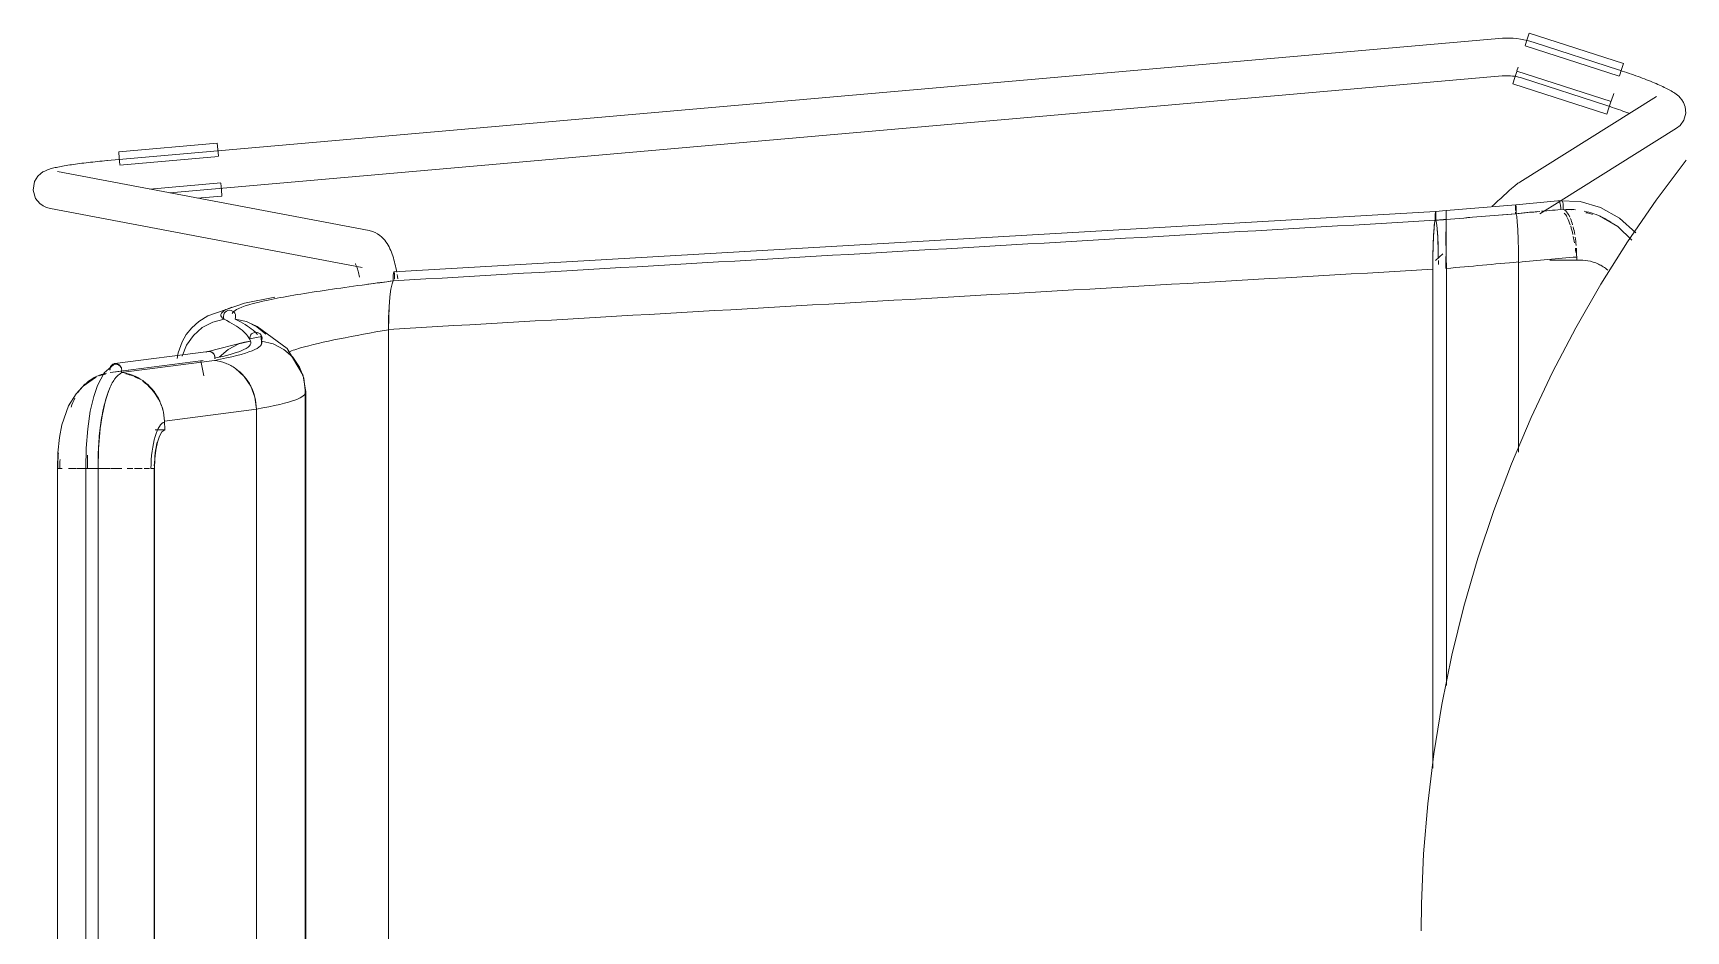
# Model space of a CAD drawing. Header units: millimetres. Extents: x 79795 to 317870, y -36033 to 97293.
# Drawn here: x 160835 to 161361, y 12306 to 12592 of the extents above; entities that cross this region are included whole.
import ezdxf

# ---------------------------------------------------------------- set-up
doc = ezdxf.new("R2010")
doc.units = ezdxf.units.MM
doc.header["$MEASUREMENT"] = 0
doc.layers.add('I-FURN', color=8, linetype='CONTINUOUS', lineweight=9)

msp = doc.modelspace()

# ---------------------------------------------------------------- linework, layer by layer
at = {"layer": 'I-FURN'}
for p, q in [((161310.86, 12589.89), (161311.49, 12591.84)), ((161311.49, 12591.84), (161341.5, 12582.15)), ((161301.81, 12590.12), (160858.49, 12551.18)), ((161301.86, 12590.13), (161301.81, 12590.13)), ((161303, 12590.21), (161301.86, 12590.13)), ((161304.14, 12590.23), (161303, 12590.21)), ((161305.28, 12590.22), (161304.14, 12590.23)), ((161306.42, 12590.16), (161305.28, 12590.22)), ((161307.56, 12590.05), (161306.42, 12590.16)), ((161308.69, 12589.9), (161307.56, 12590.05)), ((161309.82, 12589.7), (161308.69, 12589.9)), ((161310.93, 12589.46), (161309.82, 12589.7)), ((161310.19, 12587.8), (161340.19, 12578.11)), ((161310.22, 12587.91), (161310.86, 12589.89)), ((161312.04, 12589.17), (161310.93, 12589.46)), ((161313.13, 12588.84), (161312.04, 12589.17)), ((161339.94, 12580.13), (161313.13, 12588.84)), ((161341.5, 12582.15), (161340.87, 12580.2)), ((160878.36, 12540.88), (161302.86, 12578.17)), ((161302.86, 12578.17), (161303.52, 12578.22)), ((161303.52, 12578.22), (161304.18, 12578.23)), ((161304.18, 12578.23), (161304.84, 12578.23)), ((161304.84, 12578.23), (161305.5, 12578.19)), ((161305.5, 12578.19), (161306.16, 12578.13)), ((161306.16, 12578.13), (161306.82, 12578.04)), ((161306.27, 12575.68), (161306.9, 12577.64)), ((161306.82, 12578.04), (161307.47, 12577.93)), ((161306.9, 12577.64), (161307.54, 12579.61)), ((161307.47, 12577.93), (161308.12, 12577.79)), ((161337.59, 12570.04), (161307.58, 12579.73)), ((161307.61, 12579.82), (161307.99, 12580.99)), ((161308.12, 12577.79), (161308.76, 12577.62)), ((161308.76, 12577.62), (161309.39, 12577.43)), ((161309.39, 12577.43), (161309.42, 12577.42)), ((161309.42, 12577.42), (161336.23, 12568.71)), ((161340.4, 12579.98), (161339.94, 12580.13)), ((161340.87, 12580.2), (161340.23, 12578.23)), ((161341.14, 12579.73), (161340.4, 12579.98)), ((161341.87, 12579.49), (161341.14, 12579.73)), ((161342.61, 12579.24), (161341.87, 12579.49)), ((161343.33, 12578.99), (161342.61, 12579.24)), ((161344.06, 12578.73), (161343.33, 12578.99)), ((161344.77, 12578.48), (161344.06, 12578.73)), ((161345.48, 12578.23), (161344.77, 12578.48)), ((161346.18, 12577.97), (161345.48, 12578.23)), ((161346.87, 12577.72), (161346.18, 12577.97)), ((161347.54, 12577.46), (161346.87, 12577.72)), ((161348.21, 12577.21), (161347.54, 12577.46)), ((161348.86, 12576.95), (161348.21, 12577.21)), ((161349.5, 12576.7), (161348.86, 12576.95)), ((161350.13, 12576.45), (161349.5, 12576.7)), ((161350.74, 12576.2), (161350.13, 12576.45)), ((161351.34, 12575.96), (161350.74, 12576.2)), ((161306.27, 12575.68), (161336.28, 12565.99)), ((161352.09, 12571.64), (161308.51, 12544.33)), ((161337.62, 12570.13), (161338.42, 12572.61)), ((161351.91, 12575.71), (161351.34, 12575.96)), ((161352.48, 12575.47), (161351.91, 12575.71)), ((161353.02, 12575.23), (161352.48, 12575.47)), ((161353.55, 12574.99), (161353.02, 12575.23)), ((161354.06, 12574.76), (161353.55, 12574.99)), ((161354.55, 12574.52), (161354.06, 12574.76)), ((161355.02, 12574.29), (161354.55, 12574.52)), ((161355.48, 12574.06), (161355.02, 12574.29)), ((161355.92, 12573.83), (161355.48, 12574.06)), ((161356.34, 12573.6), (161355.92, 12573.83)), ((161356.76, 12573.37), (161356.34, 12573.6)), ((161357.16, 12573.14), (161356.76, 12573.37)), ((161357.55, 12572.9), (161357.16, 12573.14)), ((161357.93, 12572.64), (161357.55, 12572.9)), ((161358.32, 12572.36), (161357.93, 12572.64)), ((161358.73, 12572.05), (161358.32, 12572.36)), ((161359.15, 12571.68), (161358.73, 12572.05)), ((161359.62, 12571.22), (161359.15, 12571.68)), ((161360.14, 12570.59), (161359.62, 12571.22)), ((161336.56, 12568.61), (161336.23, 12568.71)), ((161336.91, 12567.95), (161336.28, 12565.99)), ((161337.25, 12568.38), (161336.56, 12568.61)), ((161337.55, 12569.92), (161336.91, 12567.95)), ((161337.94, 12568.15), (161337.25, 12568.38)), ((161338.63, 12567.92), (161337.94, 12568.15)), ((161339.31, 12567.68), (161338.63, 12567.92)), ((161339.98, 12567.45), (161339.31, 12567.68)), ((161340.65, 12567.21), (161339.98, 12567.45)), ((161341.3, 12566.98), (161340.65, 12567.21)), ((161341.95, 12566.74), (161341.3, 12566.98)), ((161342.59, 12566.51), (161341.95, 12566.74)), ((161343.21, 12566.27), (161342.59, 12566.51)), ((161360.7, 12569.68), (161360.14, 12570.59)), ((161361.23, 12568.29), (161360.7, 12569.68)), ((161360.81, 12564.09), (161361.4, 12566.32)), ((161361.4, 12566.32), (161361.23, 12568.29)), ((161321.7, 12538.43), (161358.47, 12561.47)), ((161359.59, 12562.36), (161358.47, 12561.47)), ((161359.59, 12562.36), (161360.81, 12564.09)), ((160862.09, 12553.99), (160893.5, 12556.75)), ((160893.5, 12556.75), (160893.68, 12554.71)), ((160845.32, 12549.59), (160845.89, 12549.68)), ((160845.89, 12549.68), (160846.48, 12549.77)), ((160846.48, 12549.77), (160847.08, 12549.87)), ((160847.08, 12549.87), (160847.7, 12549.96)), ((160847.7, 12549.96), (160848.33, 12550.05)), ((160848.33, 12550.05), (160848.98, 12550.13)), ((160848.98, 12550.13), (160849.65, 12550.22)), ((160849.65, 12550.22), (160850.32, 12550.31)), ((160850.32, 12550.31), (160851.01, 12550.4)), ((160851.01, 12550.4), (160851.71, 12550.48)), ((160851.71, 12550.48), (160852.42, 12550.56)), ((160852.42, 12550.56), (160853.13, 12550.64)), ((160853.13, 12550.64), (160853.86, 12550.72)), ((160853.86, 12550.72), (160854.59, 12550.8)), ((160854.59, 12550.8), (160855.33, 12550.88)), ((160855.33, 12550.88), (160856.08, 12550.95)), ((160856.08, 12550.95), (160856.83, 12551.02)), ((160856.83, 12551.02), (160857.58, 12551.09)), ((160857.58, 12551.09), (160858.33, 12551.16)), ((160858.33, 12551.16), (160858.49, 12551.18)), ((160862.27, 12551.95), (160862.09, 12553.99)), ((160862.45, 12549.88), (160862.27, 12551.95)), ((160862.46, 12549.76), (160893.88, 12552.52)), ((160893.68, 12554.71), (160893.86, 12552.64)), ((161361.49, 12551.32), (161351.91, 12538.51)), ((160834.81, 12541.79), (160835.29, 12544.55)), ((160835.29, 12544.55), (160836.33, 12546.21)), ((160836.33, 12546.21), (160837.24, 12547.06)), ((160837.24, 12547.06), (160837.95, 12547.54)), ((160837.95, 12547.54), (160838.51, 12547.85)), ((160838.51, 12547.85), (160838.98, 12548.06)), ((160838.98, 12548.06), (160839.41, 12548.23)), ((160839.41, 12548.23), (160839.81, 12548.37)), ((160839.81, 12548.37), (160840.21, 12548.5)), ((160840.21, 12548.5), (160840.6, 12548.61)), ((160840.6, 12548.61), (160841.01, 12548.72)), ((160841.01, 12548.72), (160841.42, 12548.82)), ((160841.42, 12548.82), (160841.85, 12548.92)), ((160841.85, 12548.92), (160842.29, 12549.02)), ((160842.29, 12549.02), (160842.75, 12549.12)), ((160941.93, 12528.88), (160842.64, 12547.7)), ((160842.75, 12549.12), (160843.23, 12549.21)), ((160843.23, 12549.21), (160843.72, 12549.31)), ((160843.72, 12549.31), (160844.24, 12549.4)), ((160844.24, 12549.4), (160844.77, 12549.5)), ((160844.77, 12549.5), (160845.32, 12549.59)), ((160835.64, 12539.04), (160834.81, 12541.79)), ((160894.62, 12544.07), (160872.01, 12542.09)), ((160887.09, 12539.15), (160894.99, 12539.84)), ((160894.63, 12543.95), (160894.81, 12541.88)), ((160894.81, 12541.88), (160894.99, 12539.84)), ((161302.84, 12539.5), (161302.42, 12539.12)), ((161303.24, 12539.86), (161302.84, 12539.5)), ((161303.63, 12540.22), (161303.24, 12539.86)), ((161304.01, 12540.56), (161303.63, 12540.22)), ((161304.37, 12540.89), (161304.01, 12540.56)), ((161304.72, 12541.21), (161304.37, 12540.89)), ((161305.06, 12541.51), (161304.72, 12541.21)), ((161305.38, 12541.8), (161305.06, 12541.51)), ((161305.69, 12542.07), (161305.38, 12541.8)), ((161305.99, 12542.33), (161305.69, 12542.07)), ((161306.26, 12542.57), (161305.99, 12542.33)), ((161306.53, 12542.8), (161306.26, 12542.57)), ((161306.78, 12543.01), (161306.53, 12542.8)), ((161307.02, 12543.22), (161306.78, 12543.01)), ((161307.25, 12543.41), (161307.02, 12543.22)), ((161307.48, 12543.59), (161307.25, 12543.41)), ((161307.7, 12543.76), (161307.48, 12543.59)), ((161307.93, 12543.93), (161307.7, 12543.76)), ((161308.19, 12544.12), (161307.93, 12543.93)), ((161308.51, 12544.33), (161308.19, 12544.12)), ((160835.64, 12539.04), (160836.97, 12537.47)), ((160836.97, 12537.47), (160838.05, 12536.72)), ((160838.05, 12536.72), (160838.85, 12536.34)), ((160838.85, 12536.34), (160839.47, 12536.13)), ((160839.47, 12536.13), (160839.99, 12535.99)), ((160839.99, 12535.99), (160840.4, 12535.91)), ((160840.4, 12535.91), (160939.69, 12517.09)), ((161281.68, 12534.98), (160949.77, 12515.69)), ((161281.59, 12534.05), (161281.58, 12533.6)), ((161281.61, 12534.43), (161281.59, 12534.05)), ((161281.63, 12534.73), (161281.61, 12534.43)), ((161281.66, 12534.91), (161281.63, 12534.73)), ((161281.68, 12534.98), (161281.66, 12534.91)), ((161281.68, 12534.98), (161285.04, 12535.25)), ((161281.71, 12534.91), (161281.68, 12534.98)), ((161281.74, 12534.72), (161281.71, 12534.91)), ((161281.76, 12534.43), (161281.74, 12534.72)), ((161281.78, 12534.04), (161281.76, 12534.43)), ((161281.79, 12533.59), (161281.78, 12534.04)), ((161285.03, 12533.86), (161285.04, 12534.32)), ((161285.04, 12534.32), (161285.03, 12533.87)), ((161307.24, 12537.08), (161285.04, 12535.25)), ((161285.04, 12535.18), (161285.04, 12535.25)), ((161285.04, 12535.25), (161285.04, 12535.18)), ((161285.04, 12535.19), (161285.04, 12535.25)), ((161285.04, 12535.25), (161285.04, 12535.19)), ((161285.04, 12534.32), (161285.04, 12534.7)), ((161285.04, 12534.7), (161285.04, 12534.32)), ((161285.05, 12535), (161285.05, 12534.7)), ((161285.05, 12534.71), (161285.05, 12535)), ((161285.05, 12534.33), (161285.05, 12534.71)), ((161285.05, 12534.7), (161285.05, 12534.32)), ((161285.05, 12533.87), (161285.05, 12534.33)), ((161285.05, 12534.32), (161285.05, 12533.87)), ((161285.05, 12533.87), (161285.05, 12533.38)), ((161285.05, 12533.38), (161285.05, 12533.87)), ((161300.2, 12537.05), (161299.73, 12536.61)), ((161300.67, 12537.48), (161300.2, 12537.05)), ((161301.12, 12537.91), (161300.67, 12537.48)), ((161301.56, 12538.32), (161301.12, 12537.91)), ((161302, 12538.72), (161301.56, 12538.32)), ((161302.42, 12539.12), (161302, 12538.72)), ((161307.16, 12536.16), (161307.14, 12535.7)), ((161307.14, 12535.7), (161307.16, 12536.15)), ((161307.14, 12535.7), (161307.14, 12535.21)), ((161307.14, 12535.21), (161307.14, 12535.7)), ((161307.14, 12534.72), (161307.15, 12534.24)), ((161307.15, 12534.24), (161307.14, 12534.71)), ((161307.17, 12536.54), (161307.16, 12536.16)), ((161307.16, 12536.15), (161307.17, 12536.53)), ((161307.19, 12536.83), (161307.17, 12536.54)), ((161307.17, 12536.53), (161307.19, 12536.83)), ((161307.22, 12537.02), (161307.19, 12536.83)), ((161307.19, 12536.83), (161307.22, 12537.01)), ((161307.24, 12537.08), (161307.22, 12537.02)), ((161307.22, 12537.01), (161307.24, 12537.08)), ((161321.73, 12538.5), (161307.24, 12537.08)), ((161307.27, 12537.01), (161307.24, 12537.08)), ((161307.24, 12537.08), (161307.27, 12537.01)), ((161307.29, 12536.82), (161307.27, 12537.01)), ((161307.31, 12536.53), (161307.29, 12536.82)), ((161307.29, 12536.82), (161307.31, 12536.52)), ((161307.33, 12536.14), (161307.31, 12536.53)), ((161307.31, 12536.52), (161307.33, 12536.14)), ((161307.34, 12535.69), (161307.33, 12536.14)), ((161307.33, 12536.14), (161307.34, 12535.69)), ((161307.35, 12535.2), (161307.34, 12535.69)), ((161307.34, 12535.69), (161307.35, 12535.2)), ((161307.34, 12534.7), (161307.35, 12535.2)), ((161307.35, 12535.2), (161307.34, 12534.7)), ((161307.34, 12534.23), (161307.34, 12534.7)), ((161307.34, 12534.7), (161307.34, 12534.23)), ((161307.53, 12533.34), (161307.34, 12534.23)), ((161307.34, 12534.23), (161307.53, 12533.34)), ((161314.88, 12534.16), (161321.33, 12538.2)), ((161320.84, 12538.38), (161327.75, 12538.1)), ((161327.75, 12538.1), (161334.27, 12536.22)), ((161334.27, 12536.22), (161340.28, 12532.83)), ((161351.91, 12538.51), (161342.86, 12525.32)), ((160941.93, 12528.88), (160942.91, 12528.62)), ((160942.91, 12528.62), (160943.81, 12528.26)), ((161281.18, 12529.51), (161281.02, 12527)), ((161281.37, 12531.26), (161281.18, 12529.51)), ((161281.58, 12532.14), (161281.37, 12531.26)), ((161281.58, 12533.6), (161281.57, 12533.11)), ((161281.57, 12533.11), (161281.57, 12532.61)), ((161281.57, 12532.61), (161281.58, 12532.14)), ((161281.78, 12532.14), (161281.79, 12532.61)), ((161281.99, 12531.24), (161281.78, 12532.14)), ((161281.79, 12533.1), (161281.79, 12533.59)), ((161281.79, 12532.61), (161281.79, 12533.1)), ((161282.18, 12529.48), (161281.99, 12531.24)), ((161282.35, 12526.99), (161282.18, 12529.48)), ((161284.99, 12527.26), (161285.01, 12529.76)), ((161285.01, 12529.76), (161284.99, 12527.26)), ((161285.01, 12529.76), (161285.02, 12531.51)), ((161285.02, 12531.51), (161285.01, 12529.76)), ((161285.03, 12533.87), (161285.03, 12533.38)), ((161285.03, 12533.37), (161285.03, 12533.86)), ((161285.03, 12533.38), (161285.03, 12532.88)), ((161285.03, 12532.88), (161285.03, 12533.37)), ((161285.04, 12532.41), (161285.03, 12532.88)), ((161285.03, 12532.88), (161285.04, 12532.41)), ((161285.05, 12533.38), (161285.05, 12532.88)), ((161285.05, 12532.89), (161285.05, 12533.38)), ((161285.05, 12532.42), (161285.05, 12532.89)), ((161285.05, 12532.88), (161285.05, 12532.41)), ((161285.06, 12531.53), (161285.05, 12532.42)), ((161285.05, 12532.41), (161285.06, 12531.53)), ((161285.06, 12531.53), (161285.08, 12529.78)), ((161285.08, 12529.78), (161285.06, 12531.53)), ((161285.08, 12529.78), (161285.09, 12527.28)), ((161285.09, 12527.28), (161285.08, 12529.78)), ((161307.71, 12531.6), (161307.53, 12533.34)), ((161307.53, 12533.34), (161307.71, 12531.62)), ((161307.71, 12531.61), (161307.86, 12529.17)), ((161307.86, 12529.13), (161307.71, 12531.6)), ((161307.97, 12526.03), (161307.86, 12529.13)), ((161307.86, 12529.13), (161307.97, 12526.09)), ((161333.87, 12533.51), (161339.7, 12530.15)), ((161339.7, 12530.15), (161344.21, 12525.84)), ((161340.28, 12532.83), (161345.43, 12528.09)), ((160943.81, 12528.26), (160944.6, 12527.82)), ((160944.6, 12527.82), (160945.29, 12527.34)), ((160945.29, 12527.34), (160945.88, 12526.83)), ((160945.88, 12526.83), (160946.4, 12526.31)), ((160946.4, 12526.31), (160946.86, 12525.78)), ((160946.86, 12525.78), (160947.26, 12525.25)), ((160947.26, 12525.25), (160947.62, 12524.71)), ((160947.62, 12524.71), (160947.94, 12524.17)), ((160947.94, 12524.17), (160948.23, 12523.64)), ((160948.23, 12523.64), (160948.5, 12523.08)), ((161280.89, 12523.87), (161280.82, 12520.31)), ((161281.02, 12527), (161280.89, 12523.87)), ((161282.47, 12523.87), (161282.35, 12526.99)), ((161282.55, 12520.32), (161282.47, 12523.87)), ((161284.99, 12524.14), (161284.99, 12527.26)), ((161284.99, 12527.26), (161284.99, 12524.14)), ((161285.1, 12524.15), (161285.09, 12527.28)), ((161285.09, 12527.27), (161285.1, 12524.15)), ((161285.1, 12520.58), (161285.1, 12524.15)), ((161285.1, 12524.14), (161285.1, 12520.58)), ((161308.05, 12522.59), (161307.97, 12526.03)), ((161307.97, 12526.03), (161308.05, 12522.59)), ((161342.86, 12525.32), (161334.34, 12511.77)), ((160937.46, 12518.31), (160937.48, 12518.29)), ((160937.48, 12518.29), (160937.52, 12518.21)), ((160937.52, 12518.21), (160937.57, 12518.13)), ((160937.57, 12518.13), (160937.64, 12517.97)), ((160948.5, 12523.08), (160948.75, 12522.52)), ((160948.75, 12522.52), (160948.99, 12521.95)), ((160948.99, 12521.95), (160949.21, 12521.37)), ((160949.21, 12521.37), (160949.42, 12520.78)), ((160949.42, 12520.78), (160949.61, 12520.17)), ((160949.61, 12520.17), (160949.79, 12519.56)), ((160949.79, 12519.56), (160949.96, 12518.93)), ((160949.96, 12518.93), (160950.13, 12518.28)), ((160950.13, 12518.28), (160950.28, 12517.63)), ((161280.82, 12520.31), (161280.79, 12516.53)), ((161283.96, 12521.49), (161281.67, 12519.28)), ((161282.57, 12518.06), (161282.56, 12519.3)), ((161284.98, 12516.8), (161284.98, 12520.58)), ((161284.98, 12520.58), (161284.98, 12516.8)), ((161285.1, 12520.58), (161285.11, 12516.79)), ((161285.11, 12516.79), (161285.1, 12520.58)), ((161308.05, 12522.5), (161308.07, 12518.85)), ((161308.07, 12518.73), (161308.05, 12522.49)), ((161308.07, 12458.25), (161308.07, 12518.73)), ((161308.07, 12518.73), (161308.07, 12458.25)), ((161327.87, 12519.44), (161318.11, 12519.44)), ((161326.63, 12520.43), (161326.63, 12519.38)), ((160937.64, 12517.97), (160937.73, 12517.78)), ((160937.73, 12517.78), (160937.83, 12517.55)), ((160937.83, 12517.55), (160937.93, 12517.28)), ((160937.93, 12517.28), (160938.03, 12516.98)), ((160938.03, 12516.98), (160938.14, 12516.64)), ((160938.14, 12516.64), (160938.25, 12516.27)), ((160938.25, 12516.27), (160938.36, 12515.88)), ((160938.36, 12515.88), (160938.46, 12515.46)), ((160938.46, 12515.46), (160938.57, 12515.01)), ((160938.57, 12515.01), (160938.67, 12514.54)), ((160938.67, 12514.54), (160938.77, 12514.05)), ((160949.59, 12512.82), (160949.18, 12511.92)), ((160949.19, 12511.92), (160949.59, 12512.82)), ((160949.56, 12513.79), (160949.57, 12514.29)), ((160949.57, 12514.28), (160949.56, 12513.79)), ((160949.56, 12513.79), (160949.57, 12513.29)), ((160949.57, 12513.3), (160949.56, 12513.79)), ((160949.59, 12514.74), (160949.57, 12514.28)), ((160949.57, 12514.29), (160949.59, 12514.74)), ((160949.59, 12512.82), (160949.57, 12513.3)), ((160949.57, 12513.29), (160949.59, 12512.82)), ((160949.59, 12514.74), (160949.63, 12515.13)), ((160949.63, 12515.12), (160949.59, 12514.74)), ((160949.63, 12515.13), (160949.67, 12515.43)), ((160949.67, 12515.42), (160949.63, 12515.12)), ((160949.72, 12515.62), (160949.67, 12515.42)), ((160949.67, 12515.43), (160949.72, 12515.62)), ((160949.77, 12515.69), (160949.72, 12515.62)), ((160949.72, 12515.62), (160949.77, 12515.69)), ((160949.83, 12515.63), (160949.77, 12515.69)), ((160949.77, 12515.69), (160949.83, 12515.63)), ((160949.88, 12515.44), (160949.83, 12515.63)), ((160949.83, 12515.63), (160949.88, 12515.45)), ((160949.88, 12515.45), (160949.92, 12515.16)), ((160949.92, 12515.15), (160949.88, 12515.44)), ((160949.92, 12515.16), (160949.96, 12514.78)), ((160949.96, 12514.77), (160949.92, 12515.15)), ((160949.96, 12514.78), (160949.98, 12514.33)), ((160949.98, 12514.32), (160949.96, 12514.77)), ((160949.98, 12514.33), (160949.99, 12513.83)), ((160949.99, 12513.83), (160949.98, 12514.32)), ((160949.98, 12513.33), (160949.99, 12513.83)), ((160949.99, 12513.83), (160949.99, 12513.33)), ((160950.28, 12517.63), (160950.42, 12516.96)), ((160950.42, 12516.96), (160950.56, 12516.28)), ((160950.56, 12516.28), (160950.68, 12515.59)), ((160950.8, 12514.88), (160950.91, 12514.17)), ((160950.91, 12514.17), (160951.01, 12513.44)), ((161280.79, 12516.53), (161280.79, 12357.43)), ((161280.79, 12357.43), (161280.79, 12516.53)), ((161285.11, 12516.79), (161285.11, 12383.79)), ((161285.11, 12383.79), (161285.11, 12516.79)), ((160911.86, 12507.58), (160902.2, 12505.68)), ((160948.51, 12507.68), (160948.27, 12504.58)), ((160948.27, 12504.63), (160948.51, 12507.68)), ((160948.51, 12507.71), (160948.82, 12510.18)), ((160948.82, 12510.17), (160948.51, 12507.68)), ((160949.18, 12511.92), (160948.82, 12510.17)), ((160948.82, 12510.18), (160949.19, 12511.92)), ((161334.34, 12511.77), (161326.37, 12497.9)), ((160902.2, 12505.68), (160890.48, 12501.69)), ((160895.75, 12502.5), (160895.56, 12502.04)), ((160895.56, 12502.04), (160895.75, 12502.49)), ((160895.75, 12502.49), (160896.06, 12502.88)), ((160896.06, 12502.88), (160895.75, 12502.5)), ((160896.06, 12502.88), (160896.45, 12503.18)), ((160896.45, 12503.18), (160896.06, 12502.88)), ((160896.45, 12503.18), (160896.91, 12503.38)), ((160896.91, 12503.38), (160896.45, 12503.18)), ((160896.91, 12503.38), (160897.39, 12503.45)), ((160897.39, 12503.45), (160896.91, 12503.38)), ((160897.39, 12503.45), (160897.88, 12503.39)), ((160897.88, 12503.39), (160897.39, 12503.45)), ((160897.88, 12503.39), (160898.34, 12503.21)), ((160898.34, 12503.21), (160897.88, 12503.39)), ((160898.34, 12503.21), (160898.74, 12502.92)), ((160898.74, 12502.92), (160898.34, 12503.21)), ((160898.74, 12502.92), (160899.06, 12502.54)), ((160899.06, 12502.54), (160898.74, 12502.92)), ((160899.06, 12502.54), (160899.26, 12502.09)), ((160899.27, 12502.09), (160899.06, 12502.54)), ((160948.27, 12504.58), (160948.11, 12501.04)), ((160948.12, 12501.11), (160948.27, 12504.58)), ((160885.41, 12497.88), (160883.64, 12495.72)), ((160887.66, 12499.88), (160885.41, 12497.88)), ((160888.74, 12497.93), (160885.91, 12495.45)), ((160890.48, 12501.69), (160887.66, 12499.88)), ((160892.06, 12499.67), (160888.74, 12497.93)), ((160895.69, 12500.58), (160892.06, 12499.67)), ((160895.48, 12501.54), (160895.56, 12502.04)), ((160895.56, 12502.04), (160895.48, 12501.55)), ((160895.48, 12501.55), (160895.52, 12501.05)), ((160895.52, 12501.05), (160895.48, 12501.54)), ((160895.69, 12500.58), (160895.52, 12501.05)), ((160895.52, 12501.05), (160895.69, 12500.58)), ((160899.32, 12501.1), (160899.17, 12500.63)), ((160899.17, 12500.63), (160899.33, 12501.1)), ((160899.17, 12500.63), (160902.79, 12499.84)), ((160902.79, 12499.84), (160899.17, 12500.63)), ((160899.26, 12502.09), (160899.35, 12501.6)), ((160899.36, 12501.6), (160899.27, 12502.09)), ((160899.35, 12501.6), (160899.32, 12501.1)), ((160899.33, 12501.1), (160899.36, 12501.6)), ((160902.79, 12499.84), (160906.11, 12498.19)), ((160906.11, 12498.2), (160902.79, 12499.84)), ((160906.19, 12498.25), (160904.44, 12499.14)), ((160908.95, 12495.8), (160906.11, 12498.2)), ((160906.11, 12498.19), (160908.95, 12495.8)), ((160915.73, 12491.27), (160906.19, 12498.25)), ((160948.11, 12501.04), (160948.06, 12497.27)), ((160948.06, 12497.35), (160948.12, 12501.04)), ((160948.06, 12497.27), (160948.06, 12113.87)), ((160948.06, 12113.87), (160948.06, 12497.27)), ((161326.37, 12497.9), (161318.96, 12483.72)), ((160882.29, 12493.44), (160881, 12489.84)), ((160883.64, 12495.72), (160882.29, 12493.44)), ((160883.74, 12492.37), (160882.34, 12488.85)), ((160885.91, 12495.45), (160883.74, 12492.37)), ((160890.59, 12490.29), (160902.21, 12493.26)), ((160900.34, 12492.73), (160896.95, 12490.97)), ((160904.06, 12493.62), (160900.34, 12492.73)), ((160902.21, 12493.26), (160904.08, 12493.59)), ((160907.66, 12495.13), (160903.77, 12494.3)), ((160903.94, 12495.08), (160903.86, 12494.59)), ((160903.86, 12494.58), (160903.94, 12495.07)), ((160903.86, 12494.59), (160903.89, 12494.09)), ((160903.9, 12494.09), (160903.86, 12494.58)), ((160903.89, 12494.09), (160904.06, 12493.62)), ((160904.06, 12493.62), (160903.9, 12494.09)), ((160904.14, 12495.53), (160903.94, 12495.08)), ((160903.94, 12495.07), (160904.14, 12495.52)), ((160904.14, 12495.52), (160904.46, 12495.91)), ((160904.46, 12495.91), (160904.14, 12495.53)), ((160904.46, 12495.91), (160904.86, 12496.2)), ((160904.86, 12496.2), (160904.46, 12495.91)), ((160904.86, 12496.2), (160905.32, 12496.39)), ((160905.32, 12496.39), (160904.86, 12496.2)), ((160905.32, 12496.39), (160905.81, 12496.46)), ((160905.81, 12496.46), (160905.32, 12496.39)), ((160905.81, 12496.46), (160906.3, 12496.39)), ((160906.3, 12496.39), (160905.81, 12496.46)), ((160906.3, 12496.39), (160906.76, 12496.2)), ((160906.76, 12496.2), (160906.3, 12496.39)), ((160906.76, 12496.2), (160907.16, 12495.91)), ((160907.17, 12495.91), (160906.76, 12496.2)), ((160907.16, 12495.91), (160907.48, 12495.52)), ((160907.48, 12495.53), (160907.17, 12495.91)), ((160907.68, 12495.08), (160907.48, 12495.53)), ((160907.48, 12495.52), (160907.68, 12495.07)), ((160907.58, 12492.55), (160907.53, 12495.43)), ((160907.72, 12494.09), (160907.56, 12493.62)), ((160907.56, 12493.62), (160907.73, 12494.09)), ((160911.28, 12492.73), (160907.56, 12493.62)), ((160907.76, 12494.59), (160907.68, 12495.08)), ((160907.68, 12495.07), (160907.76, 12494.58)), ((160907.76, 12494.58), (160907.72, 12494.09)), ((160907.73, 12494.09), (160907.76, 12494.59)), ((160911.27, 12492.72), (160914.67, 12490.97)), ((160914.67, 12490.97), (160911.28, 12492.73)), ((160889.03, 12487.46), (160859.34, 12483.61)), ((160890.67, 12490.31), (160860.9, 12486.45)), ((160862.88, 12483.63), (160892.58, 12487.48)), ((160881, 12489.84), (160880.77, 12488.07)), ((160888.25, 12487.33), (160889.2, 12482.51)), ((160890.44, 12490.26), (160890, 12490.07)), ((160890.91, 12490.32), (160890.44, 12490.26)), ((160891.38, 12490.25), (160890.91, 12490.32)), ((160891.82, 12490.07), (160891.38, 12490.25)), ((160892.2, 12489.77), (160891.82, 12490.07)), ((160892.5, 12489.39), (160892.2, 12489.77)), ((160892.69, 12488.94), (160892.5, 12489.39)), ((160892.77, 12488.44), (160892.69, 12488.94)), ((160892.74, 12487.95), (160892.77, 12488.44)), ((160896.95, 12490.97), (160894.07, 12488.46)), ((160914.67, 12490.97), (160917.54, 12488.46)), ((160917.55, 12488.46), (160914.67, 12490.97)), ((160920.84, 12482.62), (160915.73, 12491.27)), ((160917.54, 12488.46), (160919.71, 12485.32)), ((160919.72, 12485.33), (160917.55, 12488.46)), ((160850.81, 12479.29), (160854.71, 12481.97)), ((160854.71, 12481.97), (160854.9, 12482.07)), ((160855.31, 12479.43), (160857.5, 12483.55)), ((160857.5, 12483.55), (160860.4, 12486.1)), ((160860.53, 12483.77), (160865.3, 12484.38)), ((160902.08, 12482.36), (160899.34, 12484.85)), ((160904.16, 12479.25), (160902.08, 12482.36)), ((160920.91, 12482.47), (160919.54, 12485.64)), ((160919.71, 12485.32), (160921.08, 12481.76)), ((160921.08, 12481.76), (160919.72, 12485.33)), ((160921.71, 12477.43), (160920.91, 12482.47)), ((160921.08, 12481.76), (160921.55, 12477.97)), ((160921.55, 12477.97), (160921.08, 12481.76)), ((161318.96, 12483.72), (161312.12, 12469.26)), ((160846.12, 12472.94), (160848.52, 12476.82)), ((160848.52, 12476.82), (160850.81, 12479.29)), ((160853.05, 12471.28), (160854.15, 12475.97)), ((160854.15, 12475.97), (160855.31, 12479.43)), ((160858.85, 12477.67), (160857.76, 12474.23)), ((160905.48, 12475.7), (160904.16, 12479.25)), ((160921.55, 12477.97), (160921.55, 12133.18)), ((160921.55, 12133.18), (160921.55, 12477.97)), ((160921.71, 12438.52), (160921.71, 12477.43)), ((160844, 12466.89), (160846.12, 12472.94)), ((160852.21, 12465.66), (160853.05, 12471.28)), ((160857.76, 12474.23), (160856.79, 12469.8)), ((160876.68, 12468.07), (160905.96, 12471.93)), ((160905.96, 12471.93), (160905.48, 12475.7)), ((160905.96, 12471.93), (160905.96, 12139.22)), ((160905.96, 12139.22), (160905.96, 12471.93)), ((160843.21, 12462.85), (160844, 12466.89)), ((160851.72, 12459.54), (160852.21, 12465.66)), ((160856.2, 12465.79), (160855.67, 12459.23)), ((160856.79, 12469.8), (160856.2, 12465.79)), ((160876.75, 12465.35), (160876.68, 12468.07)), ((161312.12, 12469.26), (161305.86, 12454.53)), ((160842.7, 12458.03), (160843.21, 12462.85)), ((160876.75, 12465.35), (160873.74, 12465.35)), ((160873.92, 12458.89), (160874.43, 12461.38)), ((160874.43, 12461.38), (160875.1, 12463.36)), ((160875.1, 12463.36), (160875.89, 12464.72)), ((160875.89, 12464.72), (160876.75, 12465.35)), ((160842.59, 12453), (160842.7, 12458.03)), ((160851.63, 12453), (160851.72, 12459.54)), ((160855.67, 12459.23), (160855.59, 12453)), ((160873.49, 12453), (160873.6, 12456.04)), ((160873.6, 12456.04), (160873.92, 12458.89)), ((160842.76, 12453), (160842.59, 12453)), ((160842.59, 12453), (160842.59, 12158.15)), ((160842.61, 12453), (160844.08, 12453)), ((160846.11, 12453), (160848.69, 12453)), ((160851.87, 12453), (160848.84, 12453)), ((160848.86, 12453), (160851.87, 12453)), ((160851.7, 12453), (160851.63, 12453)), ((160851.63, 12453), (160851.63, 12158.15)), ((160851.63, 12453), (160855.58, 12453)), ((160851.89, 12453), (160851.7, 12453)), ((160852.2, 12453), (160851.89, 12453)), ((160852.59, 12453), (160852.2, 12453)), ((160853.04, 12453), (160852.59, 12453)), ((160853.53, 12453), (160853.04, 12453)), ((160854.03, 12453), (160853.53, 12453)), ((160854.51, 12453), (160854.03, 12453)), ((160854.92, 12453), (160854.51, 12453)), ((160855.25, 12453), (160854.92, 12453)), ((160855.48, 12453), (160855.25, 12453)), ((160855.58, 12453), (160855.48, 12453)), ((160859.37, 12453), (160855.56, 12453)), ((160855.56, 12453), (160859.37, 12453)), ((160855.59, 12158.15), (160855.59, 12453)), ((160859.57, 12453), (160863.12, 12453)), ((160864.75, 12453), (160866.59, 12453)), ((160867.11, 12453), (160869.58, 12453)), ((160870.16, 12453), (160871.9, 12453)), ((160873.43, 12453), (160873.43, 12158.15)), ((160873.49, 12158.15), (160873.49, 12453)), ((161305.86, 12454.53), (161300.2, 12439.57)), ((161300.2, 12439.57), (161295.15, 12424.39)), ((160921.71, 12133.72), (160921.71, 12438.52)), ((161295.15, 12424.39), (161290.7, 12409.02)), ((161290.7, 12409.02), (161286.87, 12393.49)), ((161286.87, 12393.49), (161283.67, 12377.81)), ((161283.67, 12377.81), (161281.1, 12362.02)), ((161281.1, 12362.02), (161279.16, 12346.14)), ((161279.16, 12346.14), (161277.85, 12330.2)), ((161277.85, 12330.2), (161277.19, 12314.21)), ((161277.19, 12314.21), (161277.09, 12305.57))]:
    msp.add_line(p, q, dxfattribs=at)
for centre, major_axis, ratio, start_param, end_param in [((160890.9, 12488.36), (0, 1.96), 0.955139, 4.501447, 6.790779), ((160890.89, 12471.8), (0, 15.78), 0.955139, 5.929149, 6.170649), ((160890.89, 12471.8), (0, 15.78), 0.955139, 5.687432, 5.928979), ((160890.89, 12471.8), (0, 15.78), 0.955139, 4.720632, 5.68731), ((160846.87, 12453), (0, 12.4), 0.287441, 1.332781, 1.570796), ((160858.34, 12453), (-15.75, 0), 0.000004, 3.431839, 3.614078)]:
    msp.add_ellipse(centre, major_axis=major_axis, ratio=ratio, start_param=start_param, end_param=end_param, dxfattribs=at)
for points, knots in [([(161281.58, 12532.15), (161281.58, 12532.37), (161281.57, 12532.86), (161281.57, 12533.49), (161281.58, 12533.95), (161281.6, 12534.37), (161281.63, 12534.82), (161281.66, 12534.98), (161281.68, 12534.98)], [-1, -1, -1, -1, -0.90625, -0.8125, -0.765625, -0.71875, -0.625, -0.501507, -0.501507, -0.501507, -0.501507]), ([(161281.68, 12534.98), (161281.7, 12534.98), (161281.73, 12534.84), (161281.76, 12534.45), (161281.78, 12534.06), (161281.79, 12533.6), (161281.8, 12533.11), (161281.79, 12532.6), (161281.79, 12532.29), (161281.78, 12532.14)], [-0.5, -0.5, -0.5, -0.5, -0.375, -0.3125, -0.25, -0.1875, -0.125, -0.0625, 0, 0, 0, 0]), ([(161321.56, 12535.57), (161321.57, 12535.79), (161321.56, 12536.27), (161321.48, 12537.03), (161321.32, 12537.69), (161321.15, 12538.13), (161321.03, 12538.28), (161320.99, 12538.32)], [-1, -1, -1, -1, -0.90625, -0.8125, -0.71875, -0.625, -0.5625, -0.5625, -0.5625, -0.5625]), ([(161321.88, 12538.45), (161321.91, 12538.44), (161321.95, 12538.39), (161322.03, 12538.29), (161322.13, 12538.09), (161322.23, 12537.77), (161322.31, 12537.38), (161322.34, 12537.02), (161322.36, 12536.65), (161322.35, 12536.2), (161322.32, 12535.85), (161322.29, 12535.67)], [0.5555556, 0.5555556, 0.5555556, 0.5555556, 0.5833333, 0.6180556, 0.6527778, 0.7222222, 0.7916667, 0.8263889, 0.8611111, 0.9305556, 1, 1, 1, 1]), ([(161328.97, 12535.06), (161331.05, 12534.62), (161334.01, 12533.65), (161336.68, 12532.09), (161337.48, 12531.56)], [-0.8210019, -0.8210019, -0.8210019, -0.8210019, -0.6666667, -0.5975811, -0.5975811, -0.5975811, -0.5975811]), ([(161280.79, 12516.53), (161280.79, 12517.8), (161280.81, 12520.35), (161280.89, 12523.95), (161281.01, 12527.12), (161281.23, 12530.48), (161281.44, 12531.87), (161281.58, 12532.15)], [-1, -1, -1, -1, -0.833333, -0.666667, -0.5, -0.333333, 0, 0, 0, 0]), ([(161281.78, 12532.14), (161281.93, 12531.85), (161282.14, 12530.46), (161282.35, 12527.1), (161282.48, 12523.95), (161282.53, 12521.55), (161282.55, 12520.32)], [-1, -1, -1, -1, -0.6666667, -0.5, -0.3333333, -0.1666667, -0.1666667, -0.1666667, -0.1666667]), ([(161326.63, 12519.38), (161329.01, 12519.6), (161332.61, 12518.97), (161335.61, 12517.04), (161336.52, 12516.28)], [0, 0, 0, 0, 0.3333333, 0.5, 0.5, 0.5, 0.5]), ([(160949.59, 12512.82), (160942.04, 12511.81), (160926.82, 12509.77), (160908.39, 12506.72), (160900.09, 12504.29), (160898.49, 12502.86), (160898.29, 12502.46)], [0, 0, 0, 0, 0.25, 0.5, 0.75, 0.8499412, 0.8499412, 0.8499412, 0.8499412]), ([(160898.11, 12504.43), (160897.39, 12504.17), (160894.36, 12502.88), (160894.13, 12501.6), (160895.69, 12500.58)], [0.6866019, 0.6866019, 0.6866019, 0.6866019, 0.75, 1, 1, 1, 1]), ([(160895.69, 12500.58), (160898.09, 12499.42), (160901.52, 12497.32), (160903.3, 12495.23), (160903.77, 12494.3)], [0, 0, 0, 0, 0.5, 0.9025379, 0.9025379, 0.9025379, 0.9025379]), ([(160899.17, 12500.63), (160901.58, 12499.46), (160904.24, 12497.83), (160905.91, 12496.21), (160906.3, 12495.75)], [0, 0, 0, 0, 0.5, 0.696307, 0.696307, 0.696307, 0.696307]), ([(160915.78, 12489.98), (160916.93, 12490.46), (160921.18, 12491.92), (160931.89, 12494.35), (160942.67, 12496.3), (160948.06, 12497.27)], [0.375, 0.375, 0.375, 0.375, 0.5, 0.75, 1, 1, 1, 1]), ([(160904.06, 12493.62), (160904.6, 12492.59), (160902.87, 12490.78), (160896.39, 12488.96), (160892.67, 12488.17)], [0, 0, 0, 0, 0.5, 0.8877852, 0.8877852, 0.8877852, 0.8877852]), ([(160858.22, 12483.42), (160857.45, 12483.26), (160855.55, 12482.7), (160852.69, 12481.14), (160850.5, 12479.13), (160849.5, 12477.75), (160849.23, 12477.35)], [0.0592823, 0.0592823, 0.0592823, 0.0592823, 0.1666667, 0.3333333, 0.5, 0.565028, 0.565028, 0.565028, 0.565028]), ([(160862.88, 12483.63), (160862.94, 12483.78), (160863.01, 12483.99), (160863.05, 12484.27), (160863.06, 12484.56), (160863.03, 12484.85), (160862.94, 12485.14), (160862.83, 12485.41), (160862.63, 12485.73), (160862.33, 12486.05), (160861.96, 12486.28), (160861.6, 12486.42), (160861.29, 12486.46), (160861.02, 12486.47), (160860.75, 12486.44), (160860.51, 12486.36), (160860.26, 12486.25), (160859.96, 12486.06), (160859.65, 12485.73), (160859.43, 12485.34), (160859.33, 12484.98), (160859.3, 12484.72), (160859.29, 12484.56), (160859.3, 12484.49)], [0, 0, 0, 0, 0.0555556, 0.0833333, 0.1111111, 0.1666667, 0.1944444, 0.2222222, 0.2777778, 0.3333333, 0.3888889, 0.4444444, 0.4791667, 0.5138889, 0.5486111, 0.5833333, 0.6180556, 0.6527778, 0.7222222, 0.7916667, 0.8263889, 0.8611111, 0.8888889, 0.8888889, 0.8888889, 0.8888889]), ([(160859.31, 12484.39), (160859.31, 12484.56), (160859.35, 12484.85), (160859.5, 12485.23), (160859.75, 12485.65), (160860.28, 12486.1), (160861.14, 12486.36), (160861.93, 12486.13), (160862.46, 12485.73), (160862.78, 12485.35), (160862.92, 12485.04), (160862.97, 12484.88)], [-0.875, -0.875, -0.875, -0.875, -0.8125, -0.765625, -0.71875, -0.625, -0.5, -0.375, -0.3125, -0.25, -0.1875, -0.1875, -0.1875, -0.1875]), ([(160869.76, 12480.8), (160871.81, 12479.37), (160874.32, 12476.42), (160875.88, 12472.85), (160876.13, 12471.6)], [-0.6666667, -0.6666667, -0.6666667, -0.6666667, -0.3333333, -0.1666667, -0.1666667, -0.1666667, -0.1666667]), ([(160905.96, 12471.93), (160911.68, 12472.94), (160919.32, 12474.77), (160921.71, 12476.6), (160921.71, 12477.43)], [0, 0, 0, 0, 0.5, 0.9107154, 0.9107154, 0.9107154, 0.9107154])]:
    msp.add_open_spline(points, degree=3, knots=knots, dxfattribs=at)
for points in [[(161285.05, 12532.42), (161288.77, 12532.72), (161296.2, 12533.32), (161303.63, 12533.93), (161307.34, 12534.23)], [(161296.2, 12533.33), (161299.85, 12533.64), (161303.5, 12533.94), (161307.15, 12534.24)], [(161314.23, 12534.95), (161311.89, 12534.71), (161309.52, 12534.48), (161307.15, 12534.24)], [(161314.88, 12534.95), (161312.38, 12534.71), (161309.86, 12534.47), (161307.34, 12534.23)], [(161322.29, 12535.67), (161320.03, 12535.45), (161317.73, 12535.22), (161315.42, 12535)], [(161322.29, 12535.67), (161322.68, 12535.52), (161323.43, 12534.96), (161324.13, 12533.81), (161324.46, 12533.12)], [(161323.6, 12533.08), (161323.29, 12533.72), (161322.97, 12534.12), (161322.65, 12534.45)], [(161325.07, 12535.52), (161324.42, 12535.58), (161323.77, 12535.59), (161323.12, 12535.58)], [(161323.82, 12535.63), (161324.65, 12535.62), (161325.47, 12535.58), (161326.29, 12535.5)], [(161331.69, 12534), (161330.98, 12534.26), (161330.26, 12534.45), (161329.52, 12534.57)], [(160949.59, 12512.82), (161004.82, 12516.04), (161115.42, 12522.48), (161226.18, 12528.92), (161281.58, 12532.14)], [(161285.05, 12532.41), (161284.47, 12532.37), (161283.32, 12532.28), (161282.16, 12532.19), (161281.58, 12532.15)], [(161285.04, 12532.41), (161284.49, 12532.36), (161283.41, 12532.27), (161282.32, 12532.18), (161281.78, 12532.14)], [(161291.36, 12532.93), (161291.77, 12532.97), (161292.18, 12533), (161292.59, 12533.04)], [(161324.57, 12530.66), (161324.3, 12531.47), (161324.01, 12532.28), (161323.72, 12532.84)], [(161324.66, 12532.67), (161324.91, 12532.08), (161325.14, 12531.42), (161325.34, 12530.69)], [(161325.41, 12527.62), (161325.2, 12528.54), (161324.96, 12529.49), (161324.72, 12530.33)], [(161325.53, 12530.02), (161325.71, 12529.28), (161325.87, 12528.47), (161326.02, 12527.64)], [(161325.94, 12524.96), (161325.83, 12525.65), (161325.7, 12526.3), (161325.56, 12526.96)], [(161326.16, 12526.79), (161326.28, 12525.94), (161326.4, 12525.06), (161326.46, 12524.15)], [(161282.56, 12519.3), (161282.57, 12518.89), (161282.57, 12518.48), (161282.57, 12518.06)], [(161296.6, 12517.82), (161300.43, 12518.17), (161304.25, 12518.51), (161308.07, 12518.85)], [(161326.63, 12520.43), (161323.6, 12520.17), (161317.46, 12519.63), (161311.21, 12519.04), (161308.07, 12518.73)], [(161326.39, 12521.84), (161326.34, 12522.32), (161326.27, 12522.79), (161326.21, 12523.26)], [(161326.53, 12523.23), (161326.58, 12522.31), (161326.62, 12521.38), (161326.63, 12520.43)], [(161326.63, 12519.38), (161327.28, 12519.44), (161327.94, 12519.46), (161328.6, 12519.43)], [(160949.57, 12512.81), (160946.87, 12512.47), (160944.14, 12512.12), (160941.43, 12511.78)], [(161114.3, 12506.94), (161169.76, 12510.13), (161225.26, 12513.33), (161280.79, 12516.53)], [(161285.11, 12516.79), (161288.94, 12517.13), (161292.77, 12517.48), (161296.6, 12517.82)], [(160948.06, 12497.35), (161003.42, 12500.55), (161058.84, 12503.74), (161114.3, 12506.94)], [(160907.56, 12493.62), (160908.11, 12492.59), (160906.14, 12490.55), (160898.08, 12488.5), (160892.58, 12487.48)], [(160855.56, 12453), (160855.52, 12455.35), (160855.59, 12460), (160856.22, 12466.86), (160857.33, 12473), (160858.86, 12478.07), (160860.75, 12481.77), (160862.16, 12483.08), (160862.89, 12483.43)], [(160856, 12482.55), (160856.63, 12482.79), (160857.28, 12482.95), (160857.94, 12483.09)], [(160876.68, 12468.07), (160876.64, 12469.36), (160876.28, 12471.87), (160874.87, 12475.47), (160872.67, 12478.61), (160869.84, 12481.14), (160866.5, 12482.9), (160864.12, 12483.49), (160862.88, 12483.63)], [(160863.06, 12484.39), (160863.07, 12484.23), (160863.07, 12484.06), (160863.03, 12483.9)], [(160864.4, 12483.17), (160865.1, 12483.01), (160865.8, 12482.81), (160866.48, 12482.55)], [(160866.96, 12482.35), (160867.45, 12482.14), (160867.93, 12481.91), (160868.4, 12481.65)], [(160921.71, 12477.43), (160921.71, 12477.61), (160921.65, 12477.79), (160921.55, 12477.97)], [(160848.07, 12475.39), (160847.64, 12474.5), (160847.24, 12473.57), (160847, 12472.61)], [(160872.36, 12453), (160872.42, 12456.79), (160873.39, 12464.18), (160875.55, 12467.57), (160876.67, 12467.82)], [(160874.38, 12461.38), (160873.83, 12459.33), (160873.55, 12456.61), (160873.45, 12453.84)], [(160842.68, 12453), (160842.67, 12454.71), (160842.75, 12456.39), (160842.9, 12457.97)], [(160852.16, 12453), (160852.13, 12454.43), (160852.14, 12455.85), (160852.17, 12457.26)]]:
    msp.add_open_spline(points, degree=3, dxfattribs=at)

doc.saveas('drawing.dxf')
